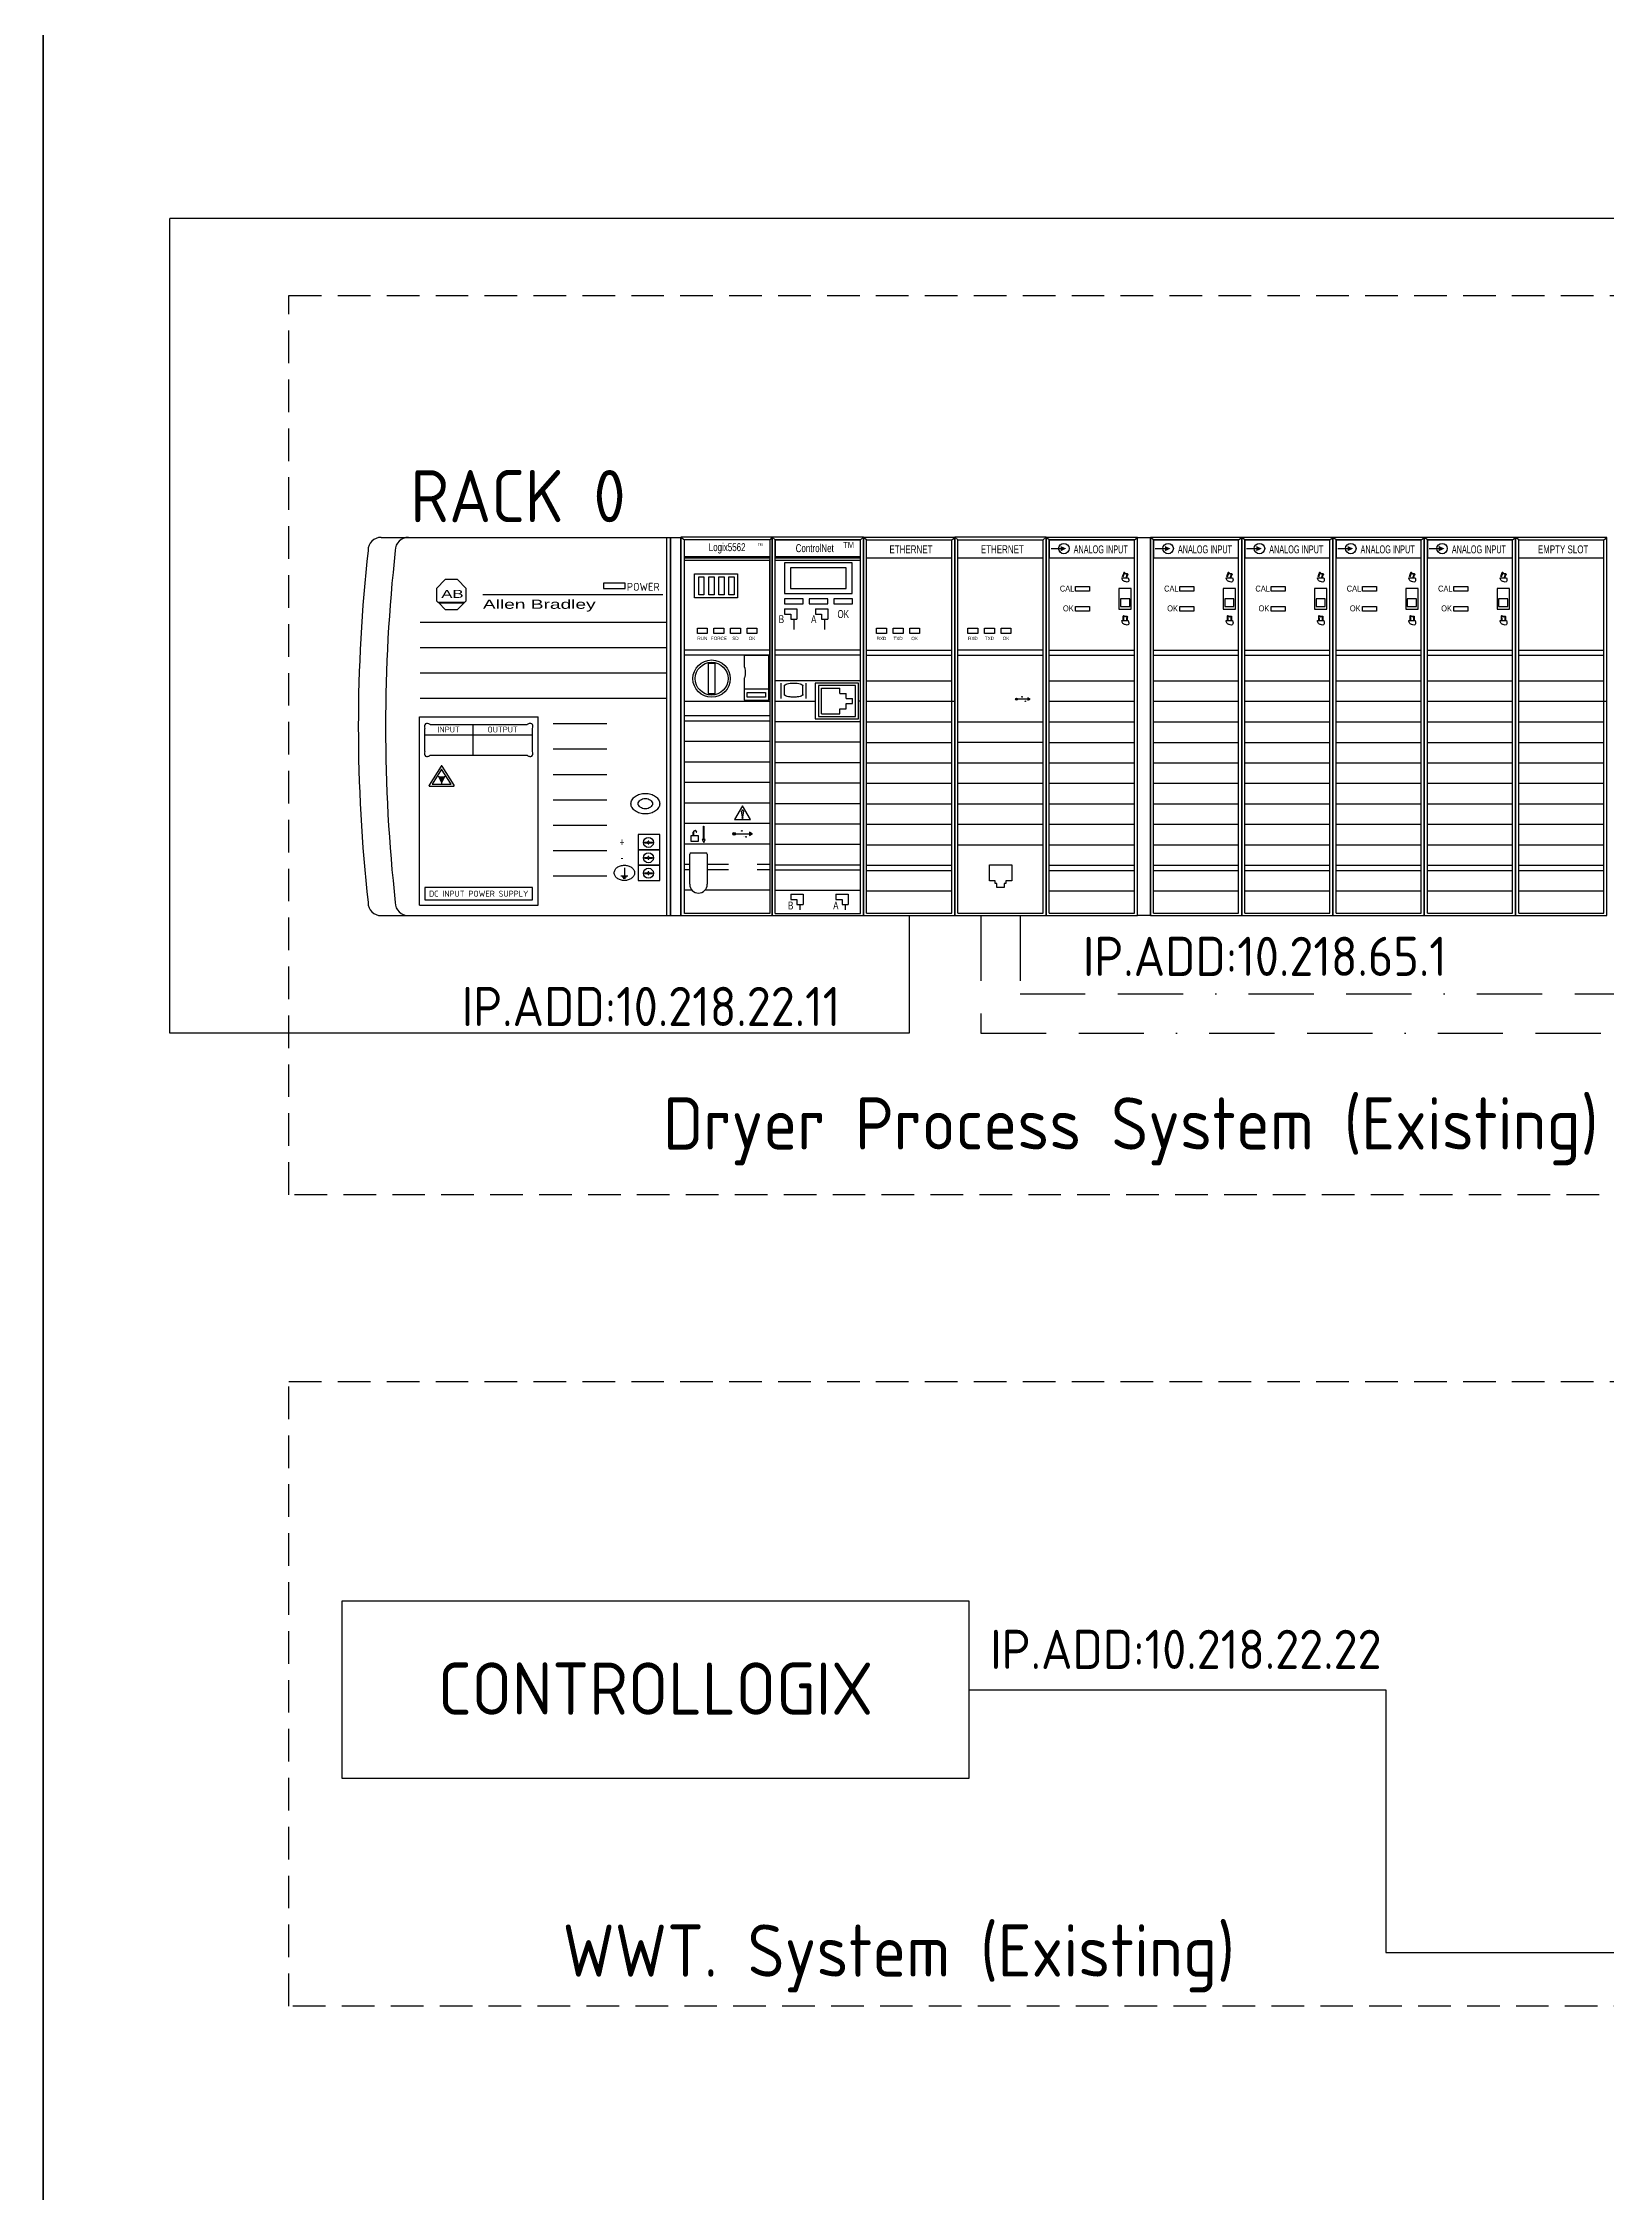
# Model space of a CAD drawing. Header units: inches. Extents: x -3706 to 19254, y 6721 to 14509.
# Drawn here: x 8041 to 9240, y 8369 to 10017 of the extents above; entities that cross this region are included whole.
import ezdxf
from ezdxf.enums import TextEntityAlignment as Align

# ---------------------------------------------------------------- set-up
doc = ezdxf.new("R2010")
doc.units = ezdxf.units.IN
doc.header["$LTSCALE"] = 100
doc.header["$MEASUREMENT"] = 0
doc.linetypes.add('BORDER', pattern=[1.75, 0.5, -0.25, 0.5, -0.25, 0, -0.25])
doc.linetypes.add('HIDDEN', pattern=[0.375, 0.25, -0.125])
for name, color, linetype in [('HELPPOINT', 7, 'Continuous'), ('NOTATIONS', 7, 'Continuous'), ('STEXT', 2, 'Continuous')]:
    doc.layers.add(name, color=color, linetype=linetype)
doc.styles.add('ALLEN', font='swissi.ttf', dxfattribs={"width": 1.5})
doc.styles.add('HTX11', font='O8111901')
doc.styles.add('ISO3098B', font='iso3098b.shx')
doc.styles.add('STYLE1', font='isocp2.shx', dxfattribs={"height": 25})

# ---------------------------------------------------------------- blocks, each defined once
blk = doc.blocks.new('TPA')
at = {"layer": 'HELPPOINT', "color": 4, "lineweight": 35}
blk.add_line((562706.81, 501946.36), (562706.81, 505019.33), dxfattribs=at)
blk.add_line((562706.81, 501946.36), (562706.81, 505019.33), dxfattribs=at)
at = {"style": 'HTX11'}
for tag, p in [('A', (566704.26, 502037.07)), ('B', (567038.18, 501963.25))]:
    blk.add_attdef(tag, text='', height=16.84, dxfattribs=at).set_placement(p, align=Align.MIDDLE_CENTER)
blk = doc.blocks.new('1756-ENBT')
at = {"color": 5, "linetype": 'Continuous'}
for p, q in [((6570.57, 4187.64), (6535.57, 4187.64)), ((6535.57, 4042.65), (6535.57, 4187.64)), ((6535.57, 4187.64), (6535.57, 4042.65)), ((6535.57, 4042.65), (6535.57, 4187.64)), ((6536.75, 4186.66), (6569.38, 4186.66)), ((6536.75, 4162.11), (6536.75, 4186.66)), ((6536.75, 4043.63), (6536.75, 4186.66)), ((6569.38, 4162.11), (6569.38, 4186.66)), ((6569.38, 4043.63), (6569.38, 4186.66)), ((6570.57, 4042.65), (6570.57, 4187.64)), ((6536.75, 4179.79), (6569.38, 4179.79)), ((6535.57, 4042.65), (6570.57, 4042.65))]:
    blk.add_line(p, q, dxfattribs=at)
for points in [[(6536.75, 4186.66), (6535.57, 4187.64)], [(6536.75, 4186.66), (6535.57, 4187.64)], [(6569.38, 4186.66), (6570.57, 4187.64)], [(6569.38, 4186.66), (6570.57, 4187.64)], [(6569.38, 4130.69), (6569.38, 4178.8)], [(6536.75, 4144.44), (6569.38, 4144.44)], [(6536.75, 4142.47), (6569.38, 4142.47)], [(6536.75, 4132.65), (6569.38, 4132.65)], [(6536.75, 4124.8), (6570.57, 4124.8)], [(6536.75, 4116.94), (6569.38, 4116.94)], [(6536.75, 4109.08), (6569.38, 4109.08)], [(6536.75, 4101.23), (6569.38, 4101.23)], [(6536.75, 4093.37), (6569.38, 4093.37)], [(6536.75, 4085.52), (6569.38, 4085.52)], [(6536.75, 4077.66), (6569.38, 4077.66)], [(6536.75, 4069.8), (6569.38, 4069.8)], [(6536.75, 4061.95), (6569.38, 4061.95)], [(6536.75, 4059.98), (6569.38, 4059.98)], [(6536.75, 4052.13), (6569.38, 4052.13)], [(6536.75, 4043.63), (6569.38, 4043.63)]]:
    blk.add_lwpolyline(points, dxfattribs=at)
at = {"color": 5}
for points in [[(6540.56, 4150.79), (6540.56, 4152.82), (6544.37, 4152.82), (6544.37, 4150.79)], [(6546.91, 4150.79), (6546.91, 4152.82), (6550.72, 4152.82), (6550.72, 4150.79)], [(6553.26, 4150.79), (6553.26, 4152.82), (6557.07, 4152.82), (6557.07, 4150.79)]]:
    blk.add_lwpolyline(points, close=True, dxfattribs=at)
for s, p in [('RXD', (6542.47, 4148.25)), ('TXD', (6548.82, 4148.25)), ('OK', (6555.17, 4148.25))]:
    blk.add_text(s, height=1.27, dxfattribs=at).set_placement(p, align=Align.CENTER)
at = {"layer": 'STEXT', "color": 5, "width": 0.75}
blk.add_text('ETHERNET', height=3.044, dxfattribs=at).set_placement((6553.75, 4180.61), align=Align.BOTTOM_CENTER)
blk = doc.blocks.new('1756-POWER SUPPLY')
at = {"color": 0}
for p, q in [((5018.78, 3911.3), (5133.65, 3911.3)), ((5129.7, 3766.3), (5129.7, 3911.3)), ((5133.65, 3766.3), (5133.65, 3911.3)), ((5033.76, 3878.81), (5128.32, 3878.81)), ((5033.76, 3869.08), (5128.32, 3869.08)), ((5033.76, 3859.36), (5128.32, 3859.36)), ((5033.76, 3849.63), (5128.32, 3849.63)), ((5084.7, 3839.9), (5105.31, 3839.9)), ((5084.7, 3830.18), (5105.31, 3830.18)), ((5084.7, 3820.45), (5105.31, 3820.45)), ((5084.7, 3810.72), (5105.31, 3810.72)), ((5084.7, 3800.99), (5105.31, 3800.99)), ((5084.7, 3791.27), (5105.31, 3791.27)), ((5084.7, 3781.54), (5105.31, 3781.54)), ((5018.78, 3766.3), (5133.65, 3766.3))]:
    blk.add_line(p, q, dxfattribs=at)
at = {"color": 7, "linetype": 'Continuous'}
for p, q in [((5128.32, 3766.3), (5128.32, 3911.3)), ((5129.7, 3911.3), (5129.7, 3766.3)), ((5129.7, 3911.3), (5129.7, 3766.3)), ((5057.8, 3889.38), (5126.74, 3889.38)), ((5035.5, 3835.59), (5076.87, 3835.59)), ((5037.57, 3839.53), (5074.8, 3839.53)), ((5037.57, 3827.75), (5074.8, 3827.75)), ((5117.29, 3791.54), (5125.56, 3791.54)), ((5117.29, 3785.64), (5125.56, 3785.64))]:
    blk.add_line(p, q, dxfattribs=at)
for p, q in [((5040.54, 3886.5), (5050.91, 3886.5)), ((5040.86, 3886.19), (5050.59, 3886.19)), ((5119.36, 3794.48), (5119.36, 3794.48)), ((5119.36, 3794.23), (5119.36, 3794.23)), ((5119.7, 3794.48), (5121.13, 3794.48)), ((5119.7, 3794.23), (5121.13, 3794.23)), ((5121.13, 3796.25), (5121.13, 3796.25)), ((5121.13, 3794.48), (5121.13, 3794.89)), ((5121.13, 3793.82), (5121.13, 3794.23)), ((5121.13, 3792.46), (5121.13, 3792.47)), ((5121.38, 3796.25), (5121.38, 3796.25)), ((5121.38, 3794.48), (5121.38, 3794.89)), ((5121.38, 3794.48), (5122.81, 3794.48)), ((5121.38, 3793.82), (5121.38, 3794.23)), ((5121.38, 3794.23), (5122.81, 3794.23)), ((5121.38, 3792.46), (5121.38, 3792.47)), ((5123.15, 3794.48), (5123.15, 3794.48)), ((5123.15, 3794.23), (5123.15, 3794.23)), ((5119.36, 3788.59), (5119.36, 3788.59)), ((5119.36, 3788.34), (5119.36, 3788.34)), ((5119.36, 3782.7), (5119.36, 3782.7)), ((5119.36, 3782.45), (5119.36, 3782.45)), ((5119.7, 3788.59), (5121.13, 3788.59)), ((5119.7, 3788.34), (5121.13, 3788.34)), ((5119.7, 3782.7), (5121.13, 3782.7)), ((5119.7, 3782.45), (5121.13, 3782.45)), ((5121.13, 3788.59), (5121.13, 3789)), ((5121.13, 3787.93), (5121.13, 3788.34)), ((5121.13, 3782.7), (5121.13, 3783.11)), ((5121.13, 3782.04), (5121.13, 3782.45)), ((5121.38, 3788.59), (5121.38, 3789)), ((5121.38, 3788.59), (5122.81, 3788.59)), ((5121.38, 3787.93), (5121.38, 3788.34)), ((5121.38, 3788.34), (5122.81, 3788.34)), ((5121.38, 3782.7), (5121.38, 3783.11)), ((5121.38, 3782.7), (5122.81, 3782.7)), ((5121.38, 3782.04), (5121.38, 3782.45)), ((5121.38, 3782.45), (5122.81, 3782.45)), ((5123.15, 3788.59), (5123.15, 3788.59)), ((5123.15, 3788.34), (5123.15, 3788.34)), ((5123.15, 3782.7), (5123.15, 3782.7)), ((5123.15, 3782.45), (5123.15, 3782.45))]:
    blk.add_line(p, q)
at = {"color": 1, "linetype": 'Continuous'}
for p, q in [((5033.44, 3842.48), (5078.94, 3842.48)), ((5125.56, 3797.43), (5117.29, 3797.43)), ((5117.29, 3797.43), (5117.29, 3791.54)), ((5117.29, 3791.54), (5117.29, 3785.64)), ((5125.56, 3791.54), (5117.29, 3791.54)), ((5125.56, 3791.54), (5125.56, 3797.43)), ((5125.56, 3785.64), (5125.56, 3791.54)), ((5117.29, 3785.64), (5117.29, 3779.75)), ((5125.56, 3785.64), (5117.29, 3785.64)), ((5125.56, 3779.75), (5125.56, 3785.64)), ((5117.29, 3779.75), (5125.56, 3779.75)), ((5033.44, 3770.3), (5078.94, 3770.3))]:
    blk.add_line(p, q, dxfattribs=at)
for points in [[(5050.91, 3886.5), (5051.42, 3887.02), (5051.42, 3891.74), (5048.09, 3895.08), (5043.36, 3895.08), (5040.03, 3891.74), (5040.03, 3887.02), (5040.54, 3886.5)], [(5040.86, 3886.19), (5043.36, 3883.68), (5048.09, 3883.68), (5050.59, 3886.19)]]:
    blk.add_lwpolyline(points)
at = {"color": 7, "linetype": 'Continuous'}
for points in [[(5103.99, 3891.73), (5112.27, 3891.73), (5112.27, 3893.69), (5103.99, 3893.69)], [(5041.99, 3822.46), (5038.4, 3816.73), (5045.58, 3816.73)], [(5035.5, 3772.33), (5076.87, 3772.33), (5076.87, 3777.11), (5035.5, 3777.11)]]:
    blk.add_lwpolyline(points, close=True, dxfattribs=at)
at = {"color": 1, "linetype": 'Continuous'}
for points in [[(5033.44, 3770.3), (5033.44, 3842.48)], [(5078.94, 3770.3), (5078.94, 3842.48)]]:
    blk.add_lwpolyline(points, dxfattribs=at)
at = {"color": 7, "linetype": 'Continuous'}
for points in [[(5037.58, 3839.53, 0.07101), (5036.56, 3839.92, 0.198286), (5035.81, 3839.79, 0.198286), (5035.44, 3839.12, 0.095566), (5035.5, 3838.06, 0.055979)], [(5076.87, 3838.06, 0.098669), (5076.94, 3839.16, 0.198286), (5076.57, 3839.82, 0.198286), (5075.82, 3839.96, 0.098669), (5074.8, 3839.53, 0.055979)], [(5035.5, 3829.22, 0.098669), (5035.44, 3828.12, 0.198286), (5035.8, 3827.46, 0.198286), (5036.55, 3827.32, 0.098669), (5037.57, 3827.75, 0.055979)], [(5074.8, 3827.75, 0.098669), (5075.82, 3827.32, 0.198286), (5076.57, 3827.46, 0.198286), (5076.94, 3828.12, 0.098669), (5076.87, 3829.22, 0.055979)]]:
    blk.add_lwpolyline(points, format="xyb", dxfattribs=at)
for points in [[(5035.5, 3829.22), (5035.5, 3838.06)], [(5054.12, 3827.75), (5054.12, 3839.53)], [(5076.87, 3829.22), (5076.87, 3838.06)], [(5041.99, 3818.94), (5041.99, 3816.73)], [(5112.02, 3784.66), (5112.02, 3781.6)], [(5110.72, 3781.6), (5113.32, 3781.6)], [(5111.16, 3781.17), (5112.89, 3781.17)], [(5111.59, 3780.73), (5112.45, 3780.73)]]:
    blk.add_lwpolyline(points, dxfattribs=at)
for points in [[(5037.15, 3816.29, 0.57735), (5037.35, 3815.96), (5046.58, 3815.96, 0.57735), (5046.79, 3816.29), (5042.17, 3823.66, 0.577349), (5041.76, 3823.66)], [(5114.53, 3809.21, -0.132462), (5114.95, 3810.71, -0.10669), (5116.15, 3811.99, -0.083191), (5117.94, 3812.84, -0.071839), (5120.05, 3813.14, -0.071839), (5122.16, 3812.84, -0.083191), (5123.95, 3811.99, -0.10669), (5125.14, 3810.71, -0.132462), (5125.56, 3809.21, -0.132462), (5125.14, 3807.71, -0.10669), (5123.95, 3806.43, -0.083191), (5122.16, 3805.58, -0.071839), (5120.05, 3805.28, -0.071839), (5117.94, 3805.58, -0.083191), (5116.15, 3806.43, -0.10669), (5114.95, 3807.71, -0.132462)], [(5117.29, 3809.21, -0.132462), (5117.5, 3809.96, -0.10669), (5118.1, 3810.6, -0.083191), (5118.99, 3811.03, -0.071839), (5120.05, 3811.18, -0.071839), (5121.1, 3811.03, -0.083191), (5122, 3810.6, -0.10669), (5122.6, 3809.96, -0.132462), (5122.81, 3809.21, -0.132462), (5122.6, 3808.46, -0.10669), (5122, 3807.82, -0.083191), (5121.1, 3807.4, -0.071839), (5120.05, 3807.25, -0.071839), (5118.99, 3807.4, -0.083191), (5118.1, 3807.82, -0.10669), (5117.5, 3808.46, -0.132462)], [(5108.13, 3782.7, -0.125788), (5108.43, 3783.83, -0.105927), (5109.27, 3784.78, -0.08626), (5110.53, 3785.42, -0.076135), (5112.02, 3785.64, -0.076135), (5113.51, 3785.42, -0.08626), (5114.77, 3784.78, -0.105927), (5115.62, 3783.83, -0.125788), (5115.91, 3782.7, -0.125788), (5115.62, 3781.57, -0.105927), (5114.77, 3780.61, -0.08626), (5113.51, 3779.98, -0.076135), (5112.02, 3779.75, -0.076135), (5110.53, 3779.98, -0.08626), (5109.27, 3780.61, -0.105927), (5108.43, 3781.57, -0.125788)]]:
    blk.add_lwpolyline(points, format="xyb", close=True, dxfattribs=at)
for centre in [(5121.25, 3794.36), (5121.25, 3788.47), (5121.25, 3782.57)]:
    blk.add_circle(centre, 1.9)
at = {"color": 0}
for centre, radius, start, end in [((5620.4, 3838.8), 610.35, 173.65057, 186.34943), ((5018.78, 3906.3), 5, 90, 180), ((5630.83, 3838.8), 610.35, 173.65057, 186.34943), ((5029.22, 3906.3), 5, 90, 180), ((5018.78, 3771.3), 5, 180, 270), ((5029.22, 3771.3), 5, 180, 270)]:
    blk.add_arc(centre, radius, start, end, dxfattribs=at)
for centre, radius, start, end in [((5121.25, 3794.36), 1.56, 175.41167, 184.58833), ((5121.25, 3794.36), 0.55, 76.86941, 103.13059), ((5121.25, 3794.36), 0.55, 256.86941, 283.13059), ((5121.25, 3794.36), 1.56, 355.41167, 4.58833), ((5121.25, 3788.47), 1.56, 175.41167, 184.58833), ((5121.25, 3782.57), 1.56, 175.41167, 184.58833), ((5121.25, 3788.47), 0.55, 76.86941, 103.13059), ((5121.25, 3788.47), 0.55, 256.86941, 283.13059), ((5121.25, 3782.57), 0.55, 76.86941, 103.13059), ((5121.25, 3788.47), 1.56, 355.41167, 4.58833), ((5121.25, 3782.57), 1.56, 355.41167, 4.58833), ((5121.25, 3782.57), 0.55, 256.86941, 283.13059)]:
    blk.add_arc(centre, radius, start, end)
for points in [[(5041.99, 3816.73), (5040.91, 3819.5), (5040.35, 3820.02)], [(5041.99, 3816.73), (5040.35, 3820.02), (5041.15, 3819.73)], [(5041.99, 3816.73), (5041.37, 3818.9), (5040.91, 3819.5)], [(5041.99, 3816.73), (5041.15, 3819.73), (5041.99, 3819.63)], [(5041.99, 3816.73), (5041.71, 3818.22), (5041.37, 3818.9)], [(5041.99, 3816.73), (5041.92, 3817.49), (5041.71, 3818.22)], [(5041.99, 3816.73), (5042.83, 3819.73), (5043.63, 3820.02)], [(5041.99, 3816.73), (5043.63, 3820.02), (5043.07, 3819.5)], [(5041.99, 3816.73), (5041.99, 3819.63), (5042.83, 3819.73)], [(5041.99, 3816.73), (5043.07, 3819.5), (5042.61, 3818.9)], [(5041.99, 3816.73), (5042.61, 3818.9), (5042.27, 3818.22)], [(5041.99, 3816.73), (5042.27, 3818.22), (5042.06, 3817.49)], [(5041.99, 3816.73), (5042.06, 3817.49), (5041.99, 3816.73)]]:
    blk.add_solid(points)
at = {"color": 7, "style": 'ALLEN', "width": 1.5}
blk.add_text('AB', height=3.044, dxfattribs=at).set_placement((5046.13, 3889.62), align=Align.MIDDLE_CENTER)
at = {"color": 7, "width": 0.75}
for s, p in [('+', (5111.09, 3794.48)), ('-', (5111.09, 3788.59))]:
    blk.add_text(s, height=3.04, dxfattribs=at).set_placement(p, align=Align.MIDDLE_CENTER)
at = {"layer": 'STEXT', "color": 2, "style": 'ISO3098B'}
blk.add_text('POWER', height=3.044, dxfattribs=at).set_placement((5125.56, 3892.34), align=Align.MIDDLE_RIGHT)
at = {"layer": 'STEXT', "color": 2, "style": 'ALLEN', "width": 1.5}
blk.add_text('Allen Bradley', height=3.5, dxfattribs=at).set_placement((5057.8, 3885.66), align=Align.MIDDLE_LEFT)
at = {"layer": 'STEXT', "color": 2, "style": 'ISO3098B'}
for s, height, p in [('INPUT', 2.283, (5044.67, 3837.63)), ('OUTPUT', 2.283, (5065.35, 3837.63)), ('DC INPUT POWER SUPPLY', 2.2827, (5056.19, 3774.72))]:
    blk.add_text(s, height=height, dxfattribs=at).set_placement(p, align=Align.MIDDLE_CENTER)
blk = doc.blocks.new('1756EN2TR')
at = {"linetype": 'ByBlock'}
h = blk.add_hatch(color=2, dxfattribs=at)
edge = h.paths.add_edge_path()
edge.add_arc((142.55, 97.06), 0.375, 0, 360)
h.paths.add_polyline_path([(142.93, 97.09), (146.98, 97.09), (146.98, 97.02), (142.93, 97.02)])
h.paths.add_polyline_path([(147.77, 97.06), (146.98, 97.51), (146.98, 96.6)])
h = blk.add_hatch(color=2, dxfattribs=at)
edge = h.paths.add_edge_path()
edge.add_arc((144.74, 97.9), 0.0973, 0, 360)
h = blk.add_hatch(color=2, dxfattribs=at)
edge = h.paths.add_edge_path()
edge.add_arc((145.97, 96.22), 0.0973, 0, 360)
at = {"color": 2, "linetype": 'Continuous'}
for p, q in [((153.96, 159.05), (118.96, 159.05)), ((118.96, 14.06), (118.96, 159.05)), ((118.96, 159.05), (118.96, 14.06)), ((118.96, 14.06), (118.96, 159.05)), ((120.14, 158.07), (152.78, 158.07)), ((120.14, 133.52), (120.14, 158.07)), ((120.14, 15.04), (120.14, 158.07)), ((152.78, 133.52), (152.78, 158.07)), ((152.78, 15.04), (152.78, 158.07)), ((153.96, 14.06), (153.96, 159.05)), ((120.14, 151.2), (152.78, 151.2)), ((118.96, 14.06), (153.96, 14.06))]:
    blk.add_line(p, q, dxfattribs=at)
for points in [[(120.14, 158.07), (118.96, 159.05)], [(120.14, 158.07), (118.96, 159.05)], [(152.78, 158.07), (153.96, 159.05)], [(152.78, 158.07), (153.96, 159.05)], [(152.78, 102.1), (152.78, 150.22)], [(120.14, 115.85), (152.78, 115.85)], [(120.14, 113.88), (152.78, 113.88)], [(120.14, 88.35), (152.78, 88.35)], [(120.14, 80.49), (152.78, 80.49)], [(120.14, 72.64), (152.78, 72.64)], [(120.14, 64.78), (152.78, 64.78)], [(120.14, 56.93), (152.78, 56.93)], [(120.14, 49.07), (152.78, 49.07)], [(120.14, 41.21), (152.78, 41.21)], [(120.14, 15.04), (152.78, 15.04)]]:
    blk.add_lwpolyline(points, dxfattribs=at)
at = {"color": 2}
for points in [[(123.95, 122.2), (123.95, 124.23), (127.76, 124.23), (127.76, 122.2)], [(130.3, 122.2), (130.3, 124.23), (134.11, 124.23), (134.11, 122.2)], [(136.65, 122.2), (136.65, 124.23), (140.46, 124.23), (140.46, 122.2)]]:
    blk.add_lwpolyline(points, close=True, dxfattribs=at)
at = {"color": 2, "linetype": 'ByBlock'}
for points in [[(142.93, 97.09), (146.98, 97.09), (146.98, 97.02), (142.93, 97.02)], [(147.77, 97.06), (146.98, 97.51), (146.98, 96.6)]]:
    blk.add_lwpolyline(points, close=True, dxfattribs=at)
at = {"color": 2, "linetype": 'ByBlock', "const_width": 0.015}
for points in [[(143.36, 97.09), (143.93, 97.66), (144.74, 97.9)], [(144.58, 97.03), (145.16, 96.45), (145.97, 96.22)]]:
    blk.add_lwpolyline(points, dxfattribs=at)
at = {"color": 2}
for points in [[(134.4, 27.44), (132.17, 27.44), (132.17, 33.49), (140.75, 33.49), (140.75, 27.44), (138.51, 27.44)], [(135.03, 26.31), (134.4, 26.31), (134.4, 27.44)], [(137.88, 26.31), (137.88, 24.87), (135.03, 24.87), (135.03, 26.31)], [(138.51, 27.44), (138.51, 26.31), (137.88, 26.31)]]:
    blk.add_lwpolyline(points, dxfattribs=at)
at = {"color": 2, "linetype": 'ByBlock'}
for centre, radius in [((142.55, 97.06), 0.375), ((144.74, 97.9), 0.0973), ((145.97, 96.22), 0.0973)]:
    blk.add_circle(centre, radius, dxfattribs=at)
at = {"color": 2}
for s, p in [('RXD', (125.86, 119.66)), ('TXD', (132.21, 119.66)), ('OK', (138.56, 119.66))]:
    blk.add_text(s, height=1.27, dxfattribs=at).set_placement(p, align=Align.CENTER)
at = {"layer": 'STEXT', "color": 2, "width": 0.75}
blk.add_text('ETHERNET', height=3.044, dxfattribs=at).set_placement((137.14, 152.02), align=Align.BOTTOM_CENTER)
blk = doc.blocks.new('1756-AI')
at = {"color": 0, "linetype": 'Continuous'}
for p, q in [((5976.55, 4187.64), (5976.55, 4042.65)), ((5976.55, 4042.65), (5976.55, 4187.64)), ((6011.56, 4187.64), (5976.55, 4187.64)), ((5976.55, 4187.64), (5976.55, 4042.65)), ((5977.74, 4186.66), (5977.74, 4179.79)), ((6010.37, 4186.66), (5977.74, 4186.66)), ((5977.74, 4186.66), (6010.37, 4186.66)), ((5977.74, 4043.63), (5977.74, 4186.66)), ((6010.37, 4043.63), (6010.37, 4186.66)), ((6011.56, 4042.65), (6011.56, 4187.64)), ((5977.74, 4179.79), (6010.37, 4179.79)), ((5977.74, 4179.79), (6010.37, 4179.79)), ((5976.55, 4042.65), (6011.56, 4042.65))]:
    blk.add_line(p, q, dxfattribs=at)
for points in [[(5977.74, 4186.66), (5976.55, 4187.64)], [(6010.37, 4186.66), (6011.56, 4187.64)], [(5978.46, 4183.33), (5982.54, 4183.33)], [(6006.18, 4173.63), (6005.76, 4172.49)], [(6006.33, 4173.36), (6005.98, 4172.42)], [(6006.89, 4173.9), (6007.44, 4173.7)], [(6007.42, 4172.96), (6007.07, 4172.02)], [(6007.7, 4173.07), (6007.29, 4171.94)], [(6005.99, 4156.91), (6005.99, 4155.73)], [(6006.23, 4156.71), (6006.23, 4155.73)], [(6006.58, 4157.4), (6007.17, 4157.4)], [(6007.41, 4156.71), (6007.41, 4155.73)], [(6007.65, 4156.91), (6007.65, 4155.73)], [(5977.74, 4144.44), (6010.37, 4144.44)], [(5977.74, 4142.47), (6010.37, 4142.47)], [(5977.74, 4132.65), (6010.37, 4132.65)], [(5977.74, 4124.8), (6010.37, 4124.8)], [(5977.74, 4116.94), (6010.37, 4116.94)], [(5977.74, 4109.08), (6010.37, 4109.08)], [(5977.74, 4101.23), (6010.37, 4101.23)], [(5977.74, 4093.37), (6010.37, 4093.37)], [(5977.74, 4085.52), (6010.37, 4085.52)], [(5977.74, 4077.66), (6010.37, 4077.66)], [(5977.74, 4069.8), (6010.37, 4069.8)], [(5977.74, 4061.95), (6010.37, 4061.95)], [(5977.74, 4059.98), (6010.37, 4059.98)], [(5977.74, 4052.13), (6010.37, 4052.13)], [(5977.74, 4043.63), (6010.37, 4043.63)]]:
    blk.add_lwpolyline(points, dxfattribs=at)
for points in [[(6006.82, 4170.71, -0.119506), (6006.37, 4170.82, -0.104857), (6005.98, 4171.14, -0.089155), (6005.72, 4171.62, -0.080535), (6005.63, 4172.19), (6008, 4172.19)], [(6006.89, 4173.9, 0.094503), (6006.62, 4174.11, 0.201996), (6006.39, 4174.13, 0.204226), (6006.23, 4173.97, 0.095925), (6006.18, 4173.63, 0.051944)], [(6007.04, 4173.63, 0.094503), (6006.77, 4173.84, 0.201996), (6006.54, 4173.87, 0.204226), (6006.38, 4173.7, 0.095925), (6006.33, 4173.36, 0.051944)], [(6008, 4172.19, -0.083943), (6008.23, 4171.3, -0.185954), (6008.09, 4170.71, -0.227593), (6007.59, 4170.5, -0.109754), (6006.82, 4170.71, -0.05674)], [(6007.04, 4173.63, -0.0954), (6007.38, 4173.62, -0.1984), (6007.56, 4173.48, -0.1984), (6007.58, 4173.26, -0.0954), (6007.42, 4172.96, -0.051904)], [(6007.33, 4173.74, -0.0954), (6007.66, 4173.73, -0.1984), (6007.85, 4173.59, -0.1984), (6007.86, 4173.37, -0.0954), (6007.7, 4173.07, -0.051904)], [(6006.82, 4154.26, -0.119506), (6006.37, 4154.37, -0.104857), (6005.98, 4154.69, -0.089155), (6005.72, 4155.16, -0.080535), (6005.63, 4155.73), (6008, 4155.73)], [(6006.58, 4157.4, 0.094568), (6006.26, 4157.51, 0.201764), (6006.03, 4157.46, 0.203993), (6005.94, 4157.24, 0.095994), (6005.99, 4156.91, 0.052022)], [(6006.82, 4157.2, 0.094568), (6006.49, 4157.31, 0.201764), (6006.27, 4157.26, 0.203993), (6006.17, 4157.05, 0.095994), (6006.23, 4156.71, 0.052022)], [(6006.82, 4157.2, -0.095462), (6007.14, 4157.31, -0.198168), (6007.36, 4157.25, -0.198168), (6007.45, 4157.04, -0.095462), (6007.41, 4156.71, -0.05198)], [(6008, 4155.73, -0.083943), (6008.23, 4154.84, -0.185954), (6008.09, 4154.25, -0.227593), (6007.59, 4154.05, -0.109754), (6006.82, 4154.26, -0.05674)], [(6007.06, 4157.4, -0.095462), (6007.37, 4157.5, -0.198168), (6007.6, 4157.45, -0.198168), (6007.69, 4157.24, -0.095462), (6007.65, 4156.91, -0.05198)]]:
    blk.add_lwpolyline(points, format="xyb", dxfattribs=at)
at = {"color": 0}
for points in [[(5987.82, 4168.76), (5993.17, 4168.76), (5993.17, 4167), (5987.82, 4167)], [(5987.82, 4161.17), (5993.17, 4161.17), (5993.17, 4159.41), (5987.82, 4159.41)]]:
    blk.add_lwpolyline(points, close=True, dxfattribs=at)
at = {"color": 0, "linetype": 'Continuous'}
for points in [[(6004.45, 4160.15), (6009.19, 4160.15), (6009.19, 4168), (6004.45, 4168)], [(6005.04, 4161.13), (6008.59, 4161.13), (6008.59, 4164.07), (6005.04, 4164.07)]]:
    blk.add_lwpolyline(points, close=True, dxfattribs=at)
blk.add_circle((5983.36, 4183.33), 2.01, dxfattribs=at)
at = {"color": 0}
for points in [[(5982.11, 4184.34), (5982.11, 4182.31), (5982.11, 4184.34)], [(5982.11, 4184.34), (5984.3, 4183.33), (5982.11, 4182.31)]]:
    blk.add_solid(points, dxfattribs=at)
at = {"layer": 'NOTATIONS', "color": 0, "width": 0.75}
for s, p in [('CAL', (5981.81, 4168.01)), ('OK', (5983, 4160.42))]:
    blk.add_text(s, height=2.283, dxfattribs=at).set_placement(p, align=Align.MIDDLE_LEFT)
at = {"layer": 'STEXT', "color": 0, "width": 0.6}
blk.add_text('ANALOG INPUT', height=3.0436, dxfattribs=at).set_placement((5997.48, 4180.61), align=Align.BOTTOM_CENTER)
blk = doc.blocks.new('1756-N2')
at = {"color": 3, "linetype": 'Continuous'}
for p, q in [((6404.4, 4187.64), (6369.4, 4187.64)), ((6369.4, 4042.65), (6369.4, 4187.64)), ((6369.4, 4187.64), (6369.4, 4042.65)), ((6369.4, 4042.65), (6369.4, 4187.64)), ((6370.59, 4186.66), (6403.22, 4186.66)), ((6370.59, 4162.11), (6370.59, 4186.66)), ((6370.59, 4043.63), (6370.59, 4186.66)), ((6403.22, 4162.11), (6403.22, 4186.66)), ((6403.22, 4043.63), (6403.22, 4186.66)), ((6404.4, 4042.65), (6404.4, 4187.64)), ((6370.59, 4179.79), (6403.22, 4179.79)), ((6369.4, 4042.65), (6404.4, 4042.65))]:
    blk.add_line(p, q, dxfattribs=at)
for points in [[(6370.59, 4186.66), (6369.4, 4187.64)], [(6370.59, 4186.66), (6369.4, 4187.64)], [(6403.22, 4186.66), (6404.4, 4187.64)], [(6403.22, 4186.66), (6404.4, 4187.64)], [(6403.22, 4130.69), (6403.22, 4178.8)], [(6370.59, 4144.44), (6403.22, 4144.44)], [(6370.59, 4142.47), (6403.22, 4142.47)], [(6370.59, 4132.65), (6403.22, 4132.65)], [(6370.59, 4124.8), (6404.4, 4124.8)], [(6370.59, 4116.94), (6403.22, 4116.94)], [(6370.59, 4109.08), (6403.22, 4109.08)], [(6370.59, 4101.23), (6403.22, 4101.23)], [(6370.59, 4093.37), (6403.22, 4093.37)], [(6370.59, 4085.52), (6403.22, 4085.52)], [(6370.59, 4077.66), (6403.22, 4077.66)], [(6370.59, 4069.8), (6403.22, 4069.8)], [(6370.59, 4061.95), (6403.22, 4061.95)], [(6370.59, 4059.98), (6403.22, 4059.98)], [(6370.59, 4052.13), (6403.22, 4052.13)], [(6370.59, 4043.63), (6403.22, 4043.63)]]:
    blk.add_lwpolyline(points, dxfattribs=at)
at = {"layer": 'STEXT', "color": 3, "width": 0.75}
blk.add_text('EMPTY SLOT', height=3.044, dxfattribs=at).set_placement((6387.59, 4180.61), align=Align.BOTTOM_CENTER)
blk = doc.blocks.new('1756-CNBR')
at = {"color": 7, "linetype": 'Continuous'}
for p, q in [((5725.38, 4186.93), (5724.2, 4187.91)), ((5724.2, 4187.91), (5724.2, 4043.18)), ((5724.2, 4187.91), (5724.2, 4042.92)), ((5759.2, 4187.91), (5724.2, 4187.91)), ((5725.38, 4186.93), (5725.38, 4180.56)), ((5725.38, 4043.73), (5725.38, 4186.93)), ((5725.38, 4186.93), (5758.02, 4186.93)), ((5758.02, 4186.93), (5725.38, 4186.93)), ((5758.02, 4186.93), (5759.2, 4187.91)), ((5758.02, 4180.56), (5758.02, 4186.93)), ((5758.02, 4043.73), (5758.02, 4186.93)), ((5759.2, 4043.18), (5759.2, 4187.91)), ((5759.2, 4187.91), (5759.2, 4042.92)), ((5725.38, 4180.56), (5758.02, 4180.56)), ((5725.38, 4180.07), (5758.02, 4180.07)), ((5725.38, 4179.09), (5758.02, 4179.09)), ((5728.88, 4178.11), (5728.88, 4166.35)), ((5754.93, 4178.11), (5728.88, 4178.11)), ((5754.93, 4166.35), (5754.93, 4178.11)), ((5758.02, 4131.05), (5758.02, 4179.09)), ((5728.88, 4166.35), (5754.93, 4166.35)), ((5728.94, 4164.38), (5728.94, 4162.42)), ((5736.04, 4164.38), (5728.94, 4164.38)), ((5728.94, 4162.42), (5736.04, 4162.42)), ((5736.04, 4162.42), (5736.04, 4164.38)), ((5738.41, 4164.38), (5738.41, 4162.42)), ((5745.51, 4164.38), (5738.41, 4164.38)), ((5738.41, 4162.42), (5745.51, 4162.42)), ((5745.51, 4162.42), (5745.51, 4164.38)), ((5747.88, 4164.38), (5747.88, 4162.42)), ((5754.99, 4164.38), (5747.88, 4164.38)), ((5747.88, 4162.42), (5754.99, 4162.42)), ((5754.99, 4162.42), (5754.99, 4164.38)), ((5728.94, 4160.46), (5728.94, 4158.5)), ((5728.94, 4160.46), (5733.67, 4160.46)), ((5728.94, 4158.5), (5731.31, 4158.5)), ((5731.31, 4158.5), (5731.31, 4156.54)), ((5731.31, 4156.54), (5733.67, 4156.54)), ((5732.49, 4156.54), (5732.49, 4152.62)), ((5733.67, 4160.46), (5733.67, 4156.54)), ((5740.78, 4160.46), (5740.78, 4158.5)), ((5740.78, 4160.46), (5745.51, 4160.46)), ((5740.78, 4158.5), (5743.15, 4158.5)), ((5743.15, 4158.5), (5743.15, 4156.54)), ((5743.15, 4156.54), (5745.51, 4156.54)), ((5744.33, 4156.54), (5744.33, 4152.62)), ((5745.51, 4160.46), (5745.51, 4156.54)), ((5725.38, 4144.78), (5758.02, 4144.78)), ((5725.38, 4142.82), (5758.02, 4142.82)), ((5725.38, 4133.01), (5758.02, 4133.01)), ((5740.73, 4132.03), (5740.73, 4118.31)), ((5757.31, 4132.03), (5740.73, 4132.03)), ((5741.91, 4131.05), (5741.91, 4119.29)), ((5756.12, 4131.05), (5741.91, 4131.05)), ((5743.1, 4120.27), (5743.1, 4130.07)), ((5743.1, 4130.07), (5750.2, 4130.07)), ((5750.2, 4128.11), (5750.2, 4130.07)), ((5756.12, 4119.29), (5756.12, 4131.05)), ((5757.31, 4118.31), (5757.31, 4132.03)), ((5725.38, 4125.17), (5740.73, 4125.17)), ((5743.1, 4120.27), (5750.2, 4120.27)), ((5750.2, 4128.11), (5752.57, 4128.11)), ((5750.2, 4122.23), (5752.57, 4122.23)), ((5750.2, 4120.27), (5750.2, 4122.23)), ((5752.57, 4126.15), (5752.57, 4128.11)), ((5752.57, 4126.15), (5754.94, 4126.15)), ((5752.57, 4124.19), (5754.94, 4124.19)), ((5752.57, 4122.23), (5752.57, 4124.19)), ((5754.94, 4124.19), (5754.94, 4126.15)), ((5758.02, 4125.17), (5757.31, 4125.17)), ((5725.38, 4117.33), (5758.02, 4117.33)), ((5740.73, 4118.31), (5757.31, 4118.31)), ((5741.91, 4119.29), (5756.12, 4119.29)), ((5725.38, 4109.48), (5758.02, 4109.48)), ((5725.38, 4101.64), (5758.02, 4101.64)), ((5725.38, 4093.8), (5758.02, 4093.8)), ((5725.38, 4085.95), (5758.02, 4085.95)), ((5725.38, 4078.11), (5758.02, 4078.11)), ((5725.38, 4070.27), (5758.02, 4070.27)), ((5725.38, 4062.42), (5758.02, 4062.42)), ((5725.38, 4060.46), (5758.02, 4060.46)), ((5725.38, 4052.62), (5758.02, 4052.62)), ((5731.31, 4051.11), (5731.31, 4049.15)), ((5731.31, 4051.11), (5736.04, 4051.11)), ((5731.31, 4049.15), (5733.67, 4049.15)), ((5733.67, 4049.15), (5733.67, 4047.19)), ((5733.67, 4047.19), (5736.04, 4047.19)), ((5734.86, 4047.19), (5734.86, 4045.19)), ((5736.04, 4051.11), (5736.04, 4047.19)), ((5748.62, 4051.11), (5748.62, 4049.15)), ((5748.62, 4051.11), (5753.36, 4051.11)), ((5748.62, 4049.15), (5750.99, 4049.15)), ((5750.99, 4049.15), (5750.99, 4047.19)), ((5750.99, 4047.19), (5753.36, 4047.19)), ((5752.17, 4047.19), (5752.17, 4045.19)), ((5753.36, 4051.11), (5753.36, 4047.19)), ((5724.2, 4042.92), (5759.2, 4042.92)), ((5725.38, 4043.73), (5758.02, 4043.73))]:
    blk.add_line(p, q, dxfattribs=at)
blk.add_lwpolyline([(5731.25, 4168.31), (5752.56, 4168.31), (5752.56, 4176.15), (5731.25, 4176.15)], close=True, dxfattribs=at)
for points in [[(5727.72, 4126.15), (5727.72, 4132.03)], [(5728.9, 4127.62), (5728.9, 4131.05)], [(5736.01, 4127.62), (5736.01, 4131.05)], [(5737.19, 4126.15), (5737.19, 4132.03)]]:
    blk.add_lwpolyline(points, dxfattribs=at)
for points in [[(5728.9, 4131.05, -0.25084), (5729.17, 4131.43, -0.079781), (5729.94, 4131.74, -0.038883), (5731.1, 4131.96, -0.028462), (5732.45, 4132.03, -0.028462), (5733.81, 4131.96, -0.038883), (5734.97, 4131.74, -0.079781), (5735.74, 4131.43, -0.25084), (5736.01, 4131.05, -0.25084)], [(5736.01, 4127.62, -0.25084), (5735.74, 4127.24, -0.079781), (5734.97, 4126.93, -0.038883), (5733.81, 4126.71, -0.028462), (5732.45, 4126.64, -0.028462), (5731.1, 4126.71, -0.038883), (5729.94, 4126.93, -0.079781), (5729.17, 4127.24, -0.25084), (5728.9, 4127.62, -0.25084)]]:
    blk.add_lwpolyline(points, format="xyb", dxfattribs=at)
at = {"color": 7, "width": 0.75}
blk.add_text('TM', height=2.283, dxfattribs=at).set_placement((5753.54, 4184.97), align=Align.MIDDLE_CENTER)
at = {"layer": 'STEXT', "color": 2, "width": 0.75}
for s, height, p in [('ControlNet', 3.044, (5740.52, 4183.75)), ('B', 3.04, (5727.75, 4156.54)), ('A', 3.04, (5740.14, 4156.54)), ('OK', 3.044, (5751.44, 4158.5)), ('B', 3.04, (5731.31, 4046.79)), ('A', 3.04, (5748.62, 4046.79))]:
    blk.add_text(s, height=height, dxfattribs=at).set_placement(p, align=Align.MIDDLE_CENTER)
blk = doc.blocks.new('LOGIX5573')
h = blk.add_hatch(color=20)
edge = h.paths.add_edge_path()
edge.add_arc((5747.19, 3898.98), 0.5, 0, 360)
h.paths.add_polyline_path([(5747.69, 3899.03), (5753.11, 3899.03), (5753.11, 3898.93), (5747.69, 3898.93)])
h.paths.add_polyline_path([(5754.16, 3898.98), (5753.11, 3899.59), (5753.11, 3898.37)])
h = blk.add_hatch(color=20)
edge = h.paths.add_edge_path()
edge.add_arc((5750.11, 3900.1), 0.13, 0, 360)
h = blk.add_hatch(color=20)
edge = h.paths.add_edge_path()
edge.add_arc((5751.75, 3897.86), 0.13, 0, 360)
at = {"color": 20}
for p, q in [((5726.78, 4012.68), (5728.19, 4011.7)), ((5761.79, 4012.68), (5760.83, 4011.7)), ((5751.07, 3954.59), (5760.45, 3954.59)), ((5731.53, 3898.42), (5731.53, 3899.59)), ((5731.61, 3899.59), (5731.61, 3898.42)), ((5732.81, 3899.59), (5732.89, 3899.59)), ((5730.17, 3879.67), (5730.17, 3891.17)), ((5730.67, 3891.67), (5736.37, 3891.67)), ((5736.87, 3891.17), (5736.87, 3879.67)), ((5726.78, 3867.68), (5761.79, 3867.68))]:
    blk.add_line(p, q, dxfattribs=at)
at = {"color": 20, "linetype": 'Continuous'}
for p, q in [((5761.79, 4012.68), (5726.78, 4012.68)), ((5726.78, 3867.94), (5726.78, 4012.68)), ((5726.78, 4012.68), (5726.78, 3867.68)), ((5760.83, 4011.7), (5728.19, 4011.7)), ((5728.19, 4005.32), (5760.83, 4005.32)), ((5728.19, 4004.83), (5760.83, 4004.83)), ((5761.79, 3867.68), (5761.79, 4012.68)), ((5728.19, 4003.85), (5760.83, 4003.85))]:
    blk.add_line(p, q, dxfattribs=at)
for points in [[(5760.83, 4011.7), (5760.83, 3868.49), (5728.19, 3868.49), (5728.19, 4011.7)], [(5760.83, 3956.09), (5760.83, 4004.21)], [(5728.19, 3969.52), (5760.83, 3969.52)], [(5728.19, 3967.56), (5760.83, 3967.56)], [(5728.19, 3949.83), (5760.83, 3949.83)], [(5728.19, 3944.31), (5760.83, 3944.31)], [(5728.19, 3942.35), (5760.83, 3942.35)], [(5728.19, 3934.49), (5760.83, 3934.49)], [(5728.19, 3926.63), (5760.83, 3926.63)], [(5728.19, 3918.78), (5760.83, 3918.78)], [(5728.19, 3910.92), (5760.83, 3910.92)], [(5728.19, 3903.07), (5760.83, 3903.07)], [(5728.19, 3895.21), (5760.83, 3895.21)], [(5728.19, 3887.35), (5730.17, 3887.35)], [(5728.19, 3885.39), (5730.17, 3885.39)], [(5736.87, 3887.35), (5745.03, 3887.35)], [(5736.87, 3885.39), (5745.03, 3885.39)], [(5756.03, 3887.35), (5760.83, 3887.35)], [(5756.03, 3885.39), (5760.83, 3885.39)], [(5728.19, 3877.53), (5730.94, 3877.53)], [(5736.1, 3877.53), (5760.83, 3877.53)]]:
    blk.add_lwpolyline(points, dxfattribs=at)
at = {"color": 20}
for points in [[(5732, 3989.5), (5732, 3998.62), (5748.52, 3998.62), (5748.52, 3989.5)], [(5733.6, 3997.5), (5735.63, 3997.5), (5735.63, 3990.66), (5733.6, 3990.66)], [(5737.45, 3997.5), (5739.48, 3997.5), (5739.48, 3990.66), (5737.45, 3990.66)], [(5741.3, 3997.5), (5743.33, 3997.5), (5743.33, 3990.66), (5741.3, 3990.66)], [(5745.15, 3997.5), (5747.18, 3997.5), (5747.18, 3990.66), (5745.15, 3990.66)], [(5733.08, 3975.83), (5733.08, 3977.86), (5736.89, 3977.86), (5736.89, 3975.83)], [(5739.43, 3975.83), (5739.43, 3977.86), (5743.24, 3977.86), (5743.24, 3975.83)], [(5745.78, 3975.83), (5745.78, 3977.86), (5749.59, 3977.86), (5749.59, 3975.83)], [(5752.13, 3975.83), (5752.13, 3977.86), (5755.94, 3977.86), (5755.94, 3975.83)], [(5752.19, 3953.12), (5759.2, 3953.12), (5759.2, 3951.38), (5752.19, 3951.38)], [(5750.41, 3909.74), (5747.38, 3904.49), (5753.44, 3904.49)], [(5747.69, 3899.03), (5753.11, 3899.03), (5753.11, 3898.93), (5747.69, 3898.93)], [(5754.16, 3898.98), (5753.11, 3899.59), (5753.11, 3898.37)]]:
    blk.add_lwpolyline(points, close=True, dxfattribs=at)
at = {"color": 20, "linetype": 'Continuous'}
blk.add_lwpolyline([(5737.2, 3952.75), (5739.91, 3952.75), (5739.91, 3964.26), (5737.2, 3964.26)], close=True, dxfattribs=at)
at = {"color": 20}
for points in [[(5751.07, 3958.69), (5751.07, 3950.22), (5760.45, 3950.22), (5760.45, 3967.34), (5751.07, 3967.34), (5751.07, 3962.97)], [(5750.75, 3907.74), (5750.41, 3905.55), (5750.4, 3905.5), (5750.06, 3907.74)], [(5731.61, 3898.42), (5733.43, 3898.42), (5733.43, 3896.12), (5730.74, 3896.12), (5730.74, 3898.42), (5731.53, 3898.42)], [(5735.42, 3896.8), (5735.42, 3901.93), (5735.61, 3901.93), (5735.61, 3896.8)], [(5735.42, 3896.8), (5734.91, 3896.8), (5735.51, 3895.75), (5736.12, 3896.8), (5735.61, 3896.8)]]:
    blk.add_lwpolyline(points, dxfattribs=at)
at = {"color": 20, "const_width": 0.02}
for points in [[(5748.27, 3899.02), (5749.03, 3899.78), (5750.11, 3900.1)], [(5749.9, 3898.94), (5750.67, 3898.18), (5751.75, 3897.86)]]:
    blk.add_lwpolyline(points, dxfattribs=at)
at = {"color": 20}
for centre, radius in [((5738.55, 3958.5), 7.15), ((5738.55, 3958.5), 6.29), ((5747.19, 3898.98), 0.5), ((5750.11, 3900.1), 0.13), ((5750.4, 3905.09), 0.193), ((5751.75, 3897.86), 0.13)]:
    blk.add_circle(centre, radius, dxfattribs=at)
for centre, radius, start, end in [((5750.41, 3907.74), 0.343, 342.19672, 196.98308), ((5732.21, 3899.59), 0.678, 0, 180), ((5732.21, 3899.59), 0.603, 0, 180), ((5730.67, 3891.17), 0.5, 90, 180), ((5736.37, 3891.17), 0.5, 0, 90), ((5733.52, 3879.67), 3.35, 180, 0)]:
    blk.add_arc(centre, radius, start, end, dxfattribs=at)
blk.add_ellipse((5751.07, 3960.83), major_axis=(0, 2.14), ratio=0.232656, start_param=3.141593, end_param=6.283185, dxfattribs=at)
for s, p in [('RUN', (5734.99, 3973.29)), ('FORCE', (5741.34, 3973.29)), ('SD', (5747.69, 3973.29)), ('OK', (5754.04, 3973.29))]:
    blk.add_text(s, height=1.27, dxfattribs=at).set_placement(p, align=Align.CENTER)
at = {"layer": 'STEXT', "color": 20, "width": 0.75}
blk.add_text('Logix5562', height=3.044, dxfattribs=at).set_placement((5744.5, 4008.88), align=Align.MIDDLE_CENTER)
blk.add_text('TM', height=1, dxfattribs=at).set_placement((5757.15, 4009.08), align=Align.BOTTOM_CENTER)

msp = doc.modelspace()

# ---------------------------------------------------------------- linework, layer by layer
at = {"color": 2}
for p, q in [((9445.9, 9882.5), (8138.3, 9882.5)), ((8138.3, 9258.1), (8138.3, 9882.5)), ((8704.9, 9348.1), (8704.9, 9258.1)), ((8704.9, 9258.1), (8138.3, 9258.1)), ((8750.7, 8754.7), (9070.4, 8754.7)), ((9070.4, 8754.7), (9070.4, 8553.2)), ((9070.4, 8553.2), (9788.8, 8553.2))]:
    msp.add_line(p, q, dxfattribs=at)
at = {"color": 0, "linetype": 'BORDER'}
for p, q in [((8759.9, 9348.1), (8759.9, 9258.1)), ((8789.9, 9348.1), (8789.9, 9288.1)), ((8789.9, 9288.1), (9359, 9288.1)), ((8759.9, 9258.1), (9471.7, 9258.1))]:
    msp.add_line(p, q, dxfattribs=at)
at = {"color": 8, "linetype": 'HIDDEN'}
for points in [[(8229.5, 9823.5), (9983.8, 9823.5), (9983.8, 9134.1), (8229.5, 9134.1)], [(8229.5, 8991), (9982.6, 8991), (9982.6, 8512.2), (8229.5, 8512.2)]]:
    msp.add_lwpolyline(points, close=True, dxfattribs=at)
at = {"color": 3}
msp.add_lwpolyline([(8879.9, 9638.1), (8889.8, 9638.1), (8889.8, 9348.1), (8879.9, 9348.1)], close=True, dxfattribs=at)
msp.add_lwpolyline([(8270.4, 8822.8), (8750.7, 8822.8), (8750.7, 8686.7), (8270.4, 8686.7)], close=True)

# ---------------------------------------------------------------- block references
for name, p, xscale, yscale, zscale in [('TPA', (-1418083.1, -1265412), 2.534400000000687, 2.534399999999096, 2.534400000000001), ('1756EN2TR', (8502, 9320), 2.000375999999505, 2.000375999999505, 2.000376)]:
    msp.add_blockref(name, p, dxfattribs=dict(xscale=xscale, yscale=yscale, zscale=zscale))
at = {"color": 0, "xscale": 2, "yscale": 2, "zscale": 2}
for name, p in [('1756-POWER SUPPLY', (-1737.4, 1815.5)), ('LOGIX5573', (-2923.6, 1612.8)), ('1756-CNBR', (-2848.5, 1262.3)), ('1756-ENBT', (-4401.2, 1262.8)), ('1756-AI', (-3143.2, 1262.8)), ('1756-AI', (-3063.3, 1262.8)), ('1756-AI', (-2993.3, 1262.8)), ('1756-AI', (-2923.3, 1262.8)), ('1756-AI', (-2853.3, 1262.8)), ('1756-N2', (-3569, 1262.8))]:
    msp.add_blockref(name, p, dxfattribs=at)

# ---------------------------------------------------------------- texts
at = {"style": 'STYLE1'}
for s, height, p in [('RACK 0', 40, (8322.6, 9649.7)), ('IP.ADD:10.218.22.22', 30, (8767.1, 8770.7, 49.9))]:
    msp.add_text(s, height=height, dxfattribs=at).set_placement(p)
for s, height, p in [('IP.ADD:10.218.65.1', 30, (8977.6, 9316.9, 49.9)), ('IP.ADD:10.218.22.11', 30, (8507.1, 9278.5, 49.9)), ('Dryer Process System (Existing)', 40, (8874.8, 9188.8)), ('CONTROLLOGIX', 40, (8510.6, 8755.6)), ('WWT. System (Existing)', 40, (8696.9, 8554.8))]:
    msp.add_text(s, height=height, dxfattribs=at).set_placement(p, align=Align.MIDDLE_CENTER)

doc.saveas('drawing.dxf')
